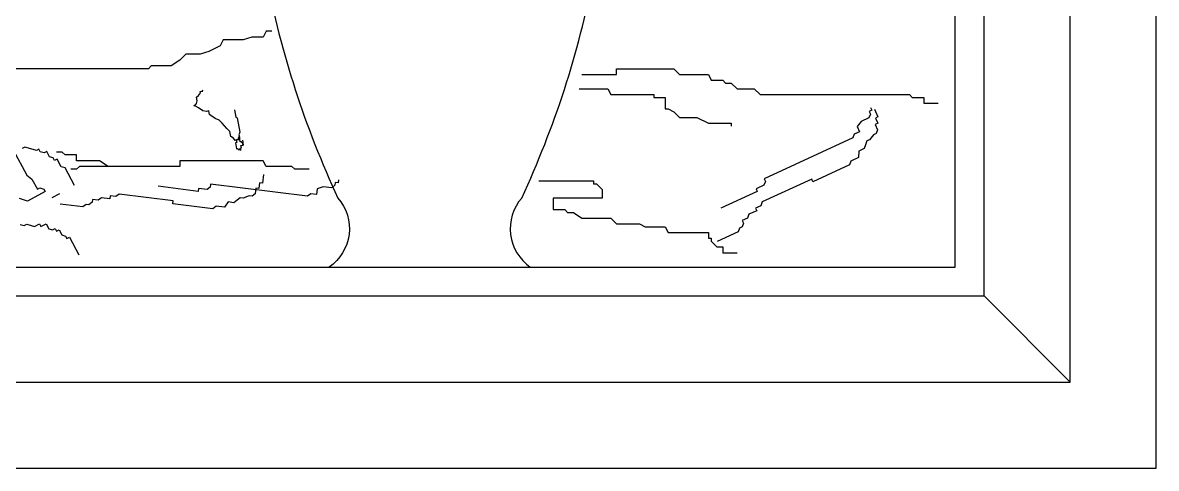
# Model space of a CAD drawing. Header units: millimetres. Extents: x 351279 to 387190, y -1289537 to -1277077.
# Drawn here: x 378007.5 to 378428.6, y -1289062.5 to -1288897.2 of the extents above; entities that cross this region are included whole.
import ezdxf

# ---------------------------------------------------------------- set-up
doc = ezdxf.new("R2010")
doc.units = ezdxf.units.MM
doc.header["$LTSCALE"] = 20
doc.layers.add('饰品', color=7, linetype='Continuous')

# ---------------------------------------------------------------- blocks, each defined once
blk = doc.blocks.new('A$C7F3F0355')
at = {"layer": '饰品', "color": 1}
for p, q in [((640, 0), (640, 640)), ((0, 0), (640, 0))]:
    blk.add_line(p, q, dxfattribs=at)
at = {"layer": '饰品', "color": 251}
for p, q in [((309.33, 162.13), (308.27, 160)), ((311.47, 162.13), (309.33, 162.13)), ((292.27, 156.8), (288, 154.67)), ((293.33, 158.93), (292.27, 156.8)), ((300.8, 158.93), (293.33, 158.93)), ((304, 160), (300.8, 158.93)), ((308.27, 160), (304, 160)), ((279.47, 153.6), (277.33, 151.47)), ((284.8, 153.6), (279.47, 153.6)), ((288, 154.67), (284.8, 153.6)), ((265.6, 148.27), (212.27, 148.27)), ((266.67, 149.33), (265.6, 148.27)), ((274.13, 149.33), (266.67, 149.33)), ((277.33, 151.47), (274.13, 149.33)), ((439.47, 146.13), (439.47, 148.27)), ((439.47, 148.27), (460.8, 148.27)), ((460.8, 148.27), (462.93, 146.13)), ((426.67, 146.13), (439.47, 146.13)), ((462.93, 146.13), (473.6, 146.13)), ((473.6, 146.13), (474.67, 144)), ((474.67, 144), (478.93, 144)), ((478.93, 144), (480, 142.93)), ((284.27, 138.27), (284.99, 139.31)), ((284.9, 139.75), (285.79, 139.91)), ((284.99, 139.31), (284.9, 139.75)), ((285.79, 139.91), (285.7, 140.35)), ((425.6, 140.8), (436.27, 140.8)), ((436.27, 140.8), (437.33, 138.67)), ((480, 142.93), (482.13, 142.93)), ((482.13, 142.93), (484.27, 140.8)), ((484.27, 140.8), (490.67, 140.8)), ((490.67, 140.8), (492.8, 138.67)), ((282.64, 134.77), (283.08, 134.86)), ((282.72, 134.33), (282.64, 134.77)), ((283.08, 134.86), (283.44, 135.38)), ((283.44, 135.38), (283.71, 136.34)), ((283.47, 137.66), (284.27, 138.27)), ((283.71, 136.34), (283.47, 137.66)), ((437.33, 138.67), (453.33, 138.67)), ((453.33, 138.67), (453.33, 137.6)), ((453.33, 137.6), (457.6, 137.6)), ((457.6, 137.6), (457.6, 133.33)), ((492.8, 138.67), (548.27, 138.67)), ((548.27, 138.67), (549.33, 137.6)), ((549.33, 137.6), (553.6, 137.6)), ((553.6, 137.6), (553.6, 135.47)), ((553.6, 135.47), (558.93, 135.47)), ((283.16, 134.42), (282.72, 134.33)), ((284.2, 133.7), (283.16, 134.42)), ((285.77, 132.62), (284.2, 133.7)), ((287.17, 132.42), (285.77, 132.62)), ((288.05, 132.59), (287.17, 132.42)), ((288.3, 131.27), (288.05, 132.59)), ((288.82, 130.91), (288.3, 131.27)), ((290.38, 129.83), (288.82, 130.91)), ((297.55, 132.98), (298.04, 130.33)), ((457.6, 133.33), (458.67, 133.33)), ((458.67, 133.33), (460.8, 132.27)), ((460.8, 132.27), (462.93, 130.13)), ((291.87, 129.19), (290.38, 129.83)), ((293, 128.03), (291.87, 129.19)), ((294.72, 126.08), (293, 128.03)), ((298.04, 130.33), (298.56, 129.98)), ((298.56, 129.98), (299.54, 124.69)), ((462.93, 130.13), (469.33, 130.13)), ((469.33, 130.13), (473.6, 128)), ((473.6, 128), (482.13, 128)), ((482.13, 128), (482.13, 126.93)), ((295.85, 124.92), (294.72, 126.08)), ((296.18, 123.16), (295.85, 124.92)), ((297.22, 122.44), (296.18, 123.16)), ((297.82, 121.64), (297.22, 122.44)), ((299.5, 122.41), (297.82, 121.64)), ((299.42, 122.85), (298.98, 122.76)), ((298.98, 122.76), (299.15, 121.88)), ((299.54, 124.69), (299.26, 123.73)), ((299.26, 123.73), (299.42, 122.85)), ((299.75, 121.08), (299.42, 122.85)), ((299.42, 122.85), (299.5, 122.41)), ((298.43, 120.84), (297.99, 120.76)), ((297.99, 120.76), (298.39, 118.55)), ((299.15, 121.88), (298.26, 121.72)), ((298.26, 121.72), (298.43, 120.84)), ((298.39, 118.55), (298.83, 118.64)), ((298.83, 118.64), (298.92, 118.2)), ((298.92, 118.2), (299.8, 118.36)), ((299.72, 118.8), (300.16, 118.88)), ((299.88, 117.92), (299.72, 118.8)), ((300.19, 121.17), (299.75, 121.08)), ((299.8, 118.36), (299.88, 117.92)), ((299.99, 119.76), (300.87, 119.93)), ((300.16, 118.88), (299.99, 119.76)), ((300.27, 120.72), (300.19, 121.17)), ((300.71, 120.81), (300.27, 120.72)), ((300.87, 119.93), (300.43, 119.84)), ((300.55, 121.69), (300.87, 119.93)), ((300.87, 119.93), (300.71, 120.81)), ((238.93, 110.93), (236.8, 110.93)), ((240, 112), (238.93, 110.93)), ((254.93, 112), (240, 112)), ((232.53, 101.87), (229.71, 100.36))]:
    blk.add_line(p, q, dxfattribs=at)
at = {"layer": '饰品', "color": 8}
blk.add_line((576, 64), (608, 32), dxfattribs=at)
at = {"layer": '饰品', "color": 41}
blk.add_lwpolyline([(32, 608), (32, 32), (608, 32), (608, 608)], close=True, dxfattribs=at)
at = {"layer": '饰品', "color": 1}
blk.add_lwpolyline([(64, 576), (64, 64), (576, 64), (576, 576)], close=True, dxfattribs=at)
at = {"layer": '饰品', "color": 8}
blk.add_lwpolyline([(74.67, 565.33), (74.67, 74.67), (565.33, 74.67), (565.33, 565.33)], close=True, dxfattribs=at)
at = {"layer": '饰品', "color": 251}
for points in [[(535.27, 133.29), (536.61, 130.38), (535.64, 129.93), (536.53, 128), (535.56, 127.55), (536.45, 125.61), (535.93, 124.2), (534.96, 123.75), (533.46, 121.89), (532.5, 121.45), (531.97, 120.03), (531.45, 118.62), (529.51, 117.72), (529.43, 115.34), (526.52, 114), (526, 112.59), (512.43, 106.35), (511.99, 107.32), (493.57, 98.85), (493.05, 97.44), (491.11, 96.55), (491.56, 95.58), (488.65, 94.24), (488.13, 92.83), (486.19, 91.94), (486.63, 90.97), (486.11, 89.55), (485.14, 89.11), (484.62, 87.69), (476.86, 84.13)], [(533.85, 133.81), (534.3, 132.84), (533.33, 132.4), (533.78, 131.43), (533.25, 130.01), (530.35, 128.67), (528.85, 126.81), (529.74, 124.88), (527.81, 123.99), (527.28, 122.57), (494.33, 107.42), (494.78, 106.45), (494.25, 105.04), (491.35, 103.7), (491.79, 102.73), (478.22, 96.49)], [(238.18, 104.88), (234.67, 111.47), (233.22, 111.91), (231.72, 114.73), (230.78, 114.23), (230.27, 115.17), (228.83, 115.61), (227.83, 117.49), (226.89, 116.99), (225.44, 117.43), (224.94, 118.37), (224, 117.87), (221.11, 118.75), (219.67, 119.18), (218.73, 118.68)], [(215.4, 118.12), (220.42, 108.71), (222.37, 107.33), (224.38, 103.56), (225.32, 104.06), (226.76, 103.62), (227.26, 102.68), (220.67, 99.17), (219.23, 99.61), (217.79, 100.05)], [(218.04, 90.51), (219.48, 90.07), (220.42, 90.57), (223.31, 89.69), (225.19, 90.7), (225.69, 89.76), (227.58, 90.76), (228.58, 88.88), (230.02, 88.44), (230.96, 88.94), (231.47, 88), (232.41, 88.5), (233.41, 86.62), (234.85, 86.18), (235.36, 85.24), (236.3, 85.74), (239.81, 79.15)], [(325.33, 110.93), (320, 110.93), (318.93, 112), (309.33, 112), (308.27, 114.13), (277.33, 114.13), (277.33, 112), (250.67, 112), (247.47, 114.13), (238.93, 114.13), (238.93, 116.27), (234.67, 116.27), (233.6, 117.33), (231.47, 117.33)], [(308.34, 109.01), (307.94, 105.83), (306.89, 105.96), (306.62, 103.85), (305.56, 103.98), (305.3, 101.86), (304.11, 100.94), (303.05, 101.07), (300.8, 100.27), (299.74, 100.41), (298.55, 99.48), (297.36, 98.55), (295.24, 98.82), (293.92, 96.84), (290.75, 97.23), (289.55, 96.31), (274.74, 98.16), (274.87, 99.22), (254.76, 101.73), (253.57, 100.8), (251.45, 101.07), (251.32, 100.01), (248.14, 100.41), (246.95, 99.48), (244.84, 99.75), (244.7, 98.69), (243.51, 97.76), (242.45, 97.89), (241.26, 96.97), (232.8, 98.03)], [(336.22, 107), (336.08, 105.94), (335.03, 106.07), (334.89, 105.01), (333.7, 104.09), (330.53, 104.48), (328.28, 103.69), (328.01, 101.57), (325.9, 101.84), (324.71, 100.91), (288.72, 105.41), (288.59, 104.35), (287.4, 103.43), (284.22, 103.82), (284.09, 102.76), (269.27, 104.62)], [(410.67, 106.67), (430.93, 106.67), (430.93, 105.6), (432, 105.6), (434.13, 103.47), (434.13, 100.27), (416, 100.27), (416, 96), (420.27, 96), (421.33, 94.93), (423.47, 94.93), (426.67, 92.8), (437.33, 92.8), (439.47, 90.67), (448, 90.67), (450.13, 89.6), (457.6, 89.6), (458.67, 87.47), (473.6, 87.47), (473.6, 85.33), (474.67, 85.33), (474.67, 84.27), (476.8, 82.13), (478.93, 82.13), (478.93, 80), (484.27, 80)]]:
    blk.add_lwpolyline(points, dxfattribs=at)
for points in [[(336, 100.27, -0.449066), (332.8, 74.67, -0.239284)], [(404.27, 100.27, 0.449066), (407.47, 74.67, 0.239284)]]:
    blk.add_lwpolyline(points, format="xyb", dxfattribs=at)
for centre, start, end in [((656.37, 249.68), 190.9715, 205.0032), ((83.9, 249.68), 334.9968, 349.0285)]:
    blk.add_arc(centre, 353.49, start, end, dxfattribs=at)

msp = doc.modelspace()

# ---------------------------------------------------------------- block references
at = {"layer": '饰品'}
msp.add_blockref('A$C7F3F0355', (377788.573, -1289062.526), dxfattribs=at)

doc.saveas('drawing.dxf')
